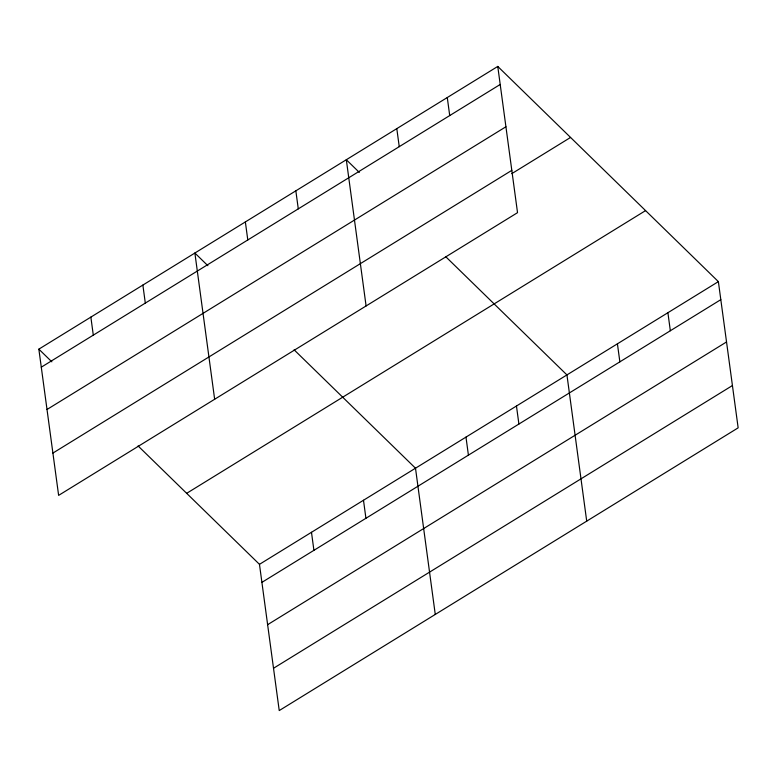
<?xml version="1.0" encoding="UTF-8"?>
<svg xmlns="http://www.w3.org/2000/svg" width="777" height="777" viewBox="0 0 777 777"><rect width="100%" height="100%" fill="white"/><g stroke="black" fill="none" stroke-linecap="round" stroke-linejoin="round"><path stroke-width="1.17" d="M497.766 66.433L517.531 212.665L58.625 495.376L38.85 349.155L497.766 66.433L718.375 281.624L738.15 427.845L279.234 710.567L259.469 564.335L138.083 445.94M41.288 367.181L500.203 84.47M47.008 409.489L505.924 126.768M52.904 453.078L511.81 170.357M511.839 173.621L570.561 137.442M186.665 493.327L645.58 210.606M259.469 564.335L718.375 281.624M261.907 582.371L720.813 299.65M267.628 624.679L726.534 341.958M273.523 668.259L732.429 385.547M359.324 172.416L346.319 159.732L366.093 305.953M445.551 256.517L566.938 374.922L586.713 521.144M207.877 265.705L194.881 253.03L214.646 399.252M294.104 349.815L415.501 468.21L435.266 614.442M38.85 349.155L51.855 361.829M667.899 312.723L670.337 330.749M617.424 343.822L619.861 361.849M516.462 406.021L518.9 424.048M447.28 97.533L449.718 115.569M465.977 437.111L468.414 455.147M396.804 128.632L399.242 146.668M363.49 500.252L365.928 518.288M295.843 190.831L298.281 208.867M311.48 532.294L313.918 550.33M245.357 221.931L247.795 239.967M142.871 285.072L145.309 303.108M90.86 317.113L93.298 335.149"/></g></svg>
